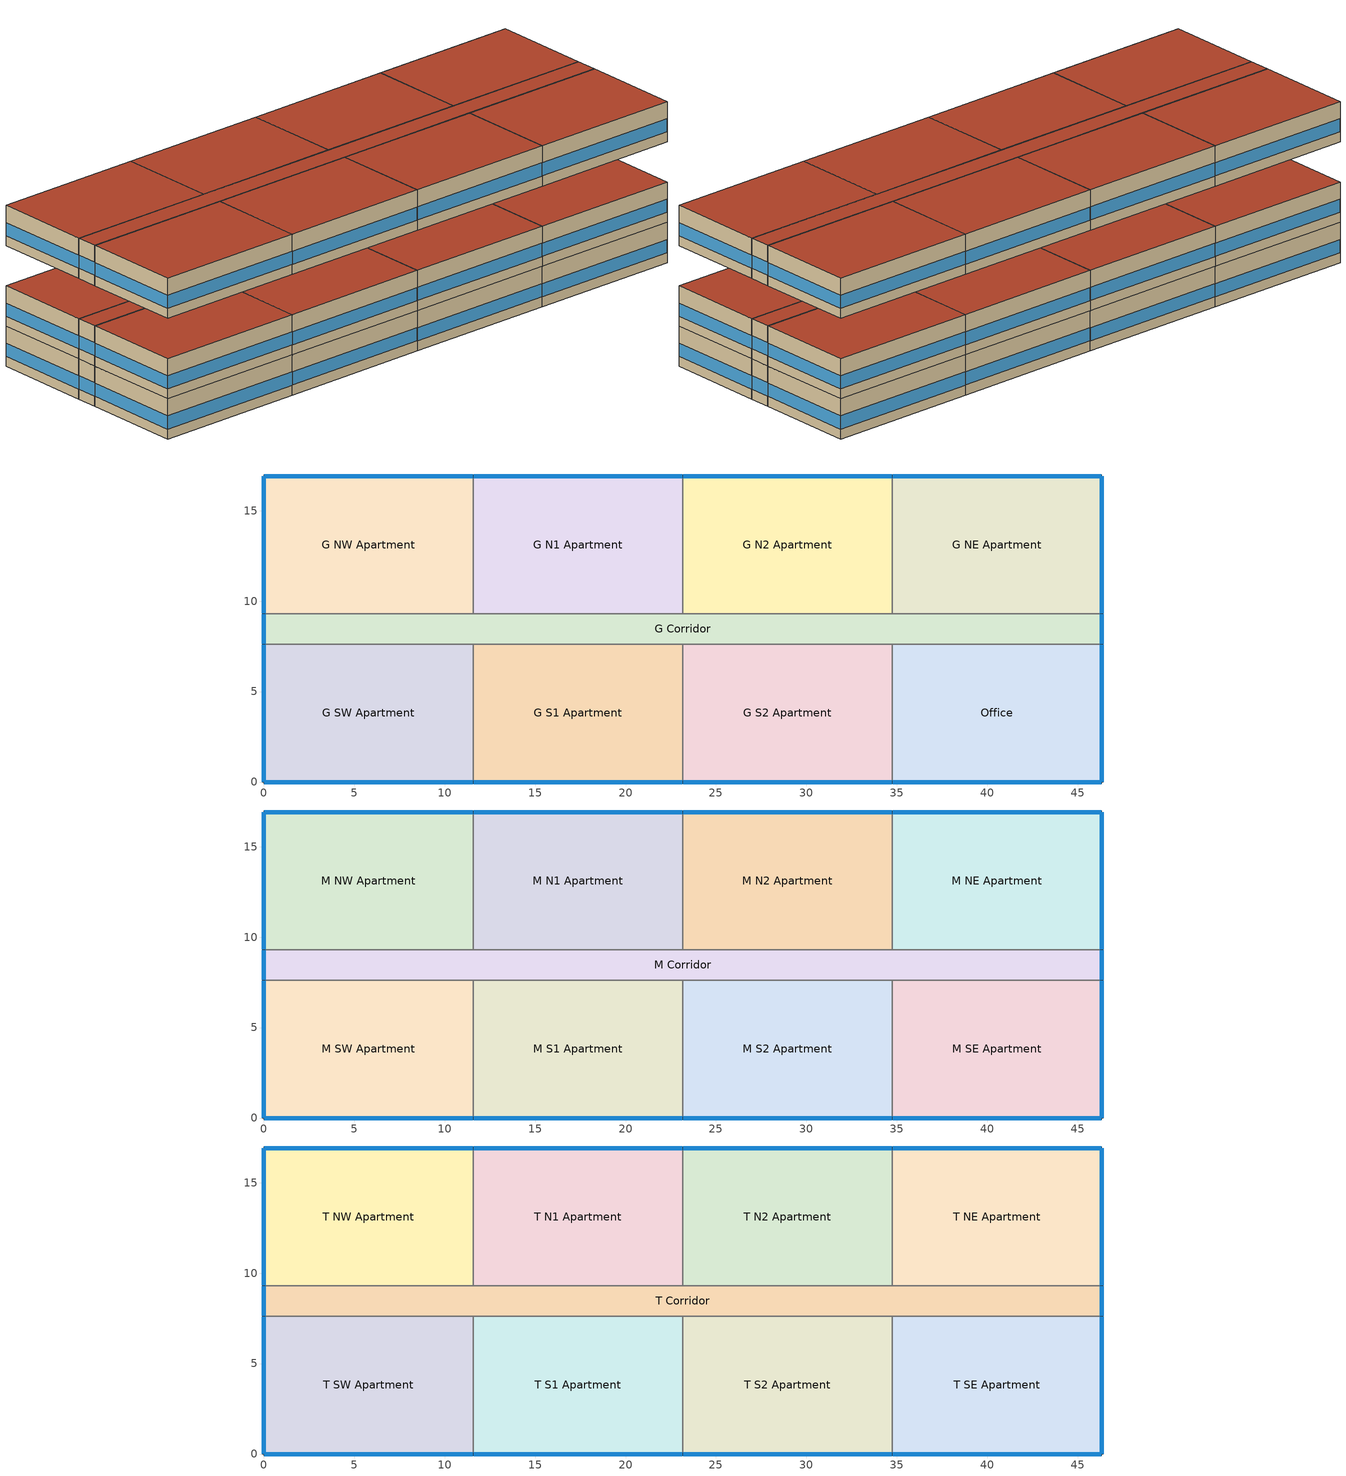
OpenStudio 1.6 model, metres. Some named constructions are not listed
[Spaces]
G NE Apartment
 floor ground: 46.33,16.92 46.33,9.3 34.75,9.3 34.75,16.92 z0
 wall outside: 46.33,9.3 46.33,16.92 34.75,16.92 z0:3.05
 wall to G Corridor: 34.75,9.3 46.33,9.3 z0:3.05
 wall to G N2 Apartment: 34.75,16.92 34.75,9.3 z0:3.05
 window: 46.33,9.32 46.33,16.89 / 46.3,16.92 34.77,16.92 z0.76:1.75
G S1 Apartment
 floor ground: 23.16,7.62 23.16,0 11.58,0 11.58,7.62 z0
 wall outside: 11.58,0 23.16,0 z0:3.05
 wall to G SW Apartment: 11.58,7.62 11.58,0 z0:3.05
 wall to G S2 Apartment: 23.16,0 23.16,7.62 z0:3.05
 wall to G Corridor: 23.16,7.62 11.58,7.62 z0:3.05
 window: 11.61,0 23.14,0 z0.76:1.75
G SW Apartment
 floor ground: 11.58,7.62 11.58,0 0,0 0,7.62 z0
 wall outside: 0,7.62 0,0 11.58,0 z0:3.05
 wall to G Corridor: 11.58,7.62 0,7.62 z0:3.05
 window: 0.03,0 11.56,0 / 0,7.59 0,0.03 z0.76:1.75
G NW Apartment
 floor ground: 11.58,16.92 11.58,9.3 0,9.3 0,16.92 z0
 wall outside: 11.58,16.92 0,16.92 0,9.3 z0:3.05
 wall to G N1 Apartment: 11.58,9.3 11.58,16.92 z0:3.05
 wall to G Corridor: 0,9.3 11.58,9.3 z0:3.05
 window: 0,16.89 0,9.32 / 11.56,16.92 0.03,16.92 z0.76:1.75
G Corridor
 floor ground: 46.33,9.3 46.33,7.62 0,7.62 0,9.3 z0
 wall outside: 0,9.3 0,7.62 / 46.33,7.62 46.33,9.3 z0:3.05
 wall to Office: 34.75,7.62 46.33,7.62 z0:3.05
 wall to G S2 Apartment: 23.16,7.62 34.75,7.62 z0:3.05
 wall to G N1 Apartment: 23.16,9.3 11.58,9.3 z0:3.05
 wall to G N2 Apartment: 34.75,9.3 23.16,9.3 z0:3.05
 window: 46.33,7.65 46.33,9.27 / 0,9.27 0,7.65 z0.76:1.78
Office
 floor ground: 46.33,7.62 46.33,0 34.75,0 34.75,7.62 z0
 wall outside: 34.75,0 46.33,0 46.33,7.62 z0:3.05
 wall to G S2 Apartment: 34.75,7.62 34.75,0 z0:3.05
 window: 34.77,0 46.3,0 / 46.33,0.03 46.33,7.59 z0.76:1.75
G S2 Apartment
 floor ground: 34.75,7.62 34.75,0 23.16,0 23.16,7.62 z0
 wall outside: 23.16,0 34.75,0 z0:3.05
 window: 23.19,0 34.72,0 z0.76:1.75
G N1 Apartment
 floor ground: 23.16,16.92 23.16,9.3 11.58,9.3 11.58,16.92 z0
 wall outside: 23.16,16.92 11.58,16.92 z0:3.05
 wall to G N2 Apartment: 23.16,9.3 23.16,16.92 z0:3.05
 window: 23.14,16.92 11.61,16.92 z0.76:1.75
G N2 Apartment
 floor ground: 34.75,16.92 34.75,9.3 23.16,9.3 23.16,16.92 z0
 wall outside: 34.75,16.92 23.16,16.92 z0:3.05
 window: 34.72,16.92 23.19,16.92 z0.76:1.75
M NE Apartment
 floor to G NE Apartment: 46.33,16.92 46.33,9.3 34.75,9.3 34.75,16.92 z3.05
 wall outside: 46.33,9.3 46.33,16.92 34.75,16.92 z3.05:6.1
 wall to M Corridor: 34.75,9.3 46.33,9.3 z3.05:6.1
 wall to M N2 Apartment: 34.75,16.92 34.75,9.3 z3.05:6.1
 window: 46.33,9.32 46.33,16.89 / 46.3,16.92 34.77,16.92 z3.81:4.8
 roof outside: 46.33,9.3 46.33,16.92 34.75,16.92 34.75,9.3 z6.1
M S1 Apartment
 floor to G S1 Apartment: 23.16,7.62 23.16,0 11.58,0 11.58,7.62 z3.05
 wall outside: 11.58,0 23.16,0 z3.05:6.1
 wall to M SW Apartment: 11.58,7.62 11.58,0 z3.05:6.1
 wall to M Corridor: 23.16,7.62 11.58,7.62 z3.05:6.1
 wall to M S2 Apartment: 23.16,0 23.16,7.62 z3.05:6.1
 window: 11.61,0 23.14,0 z3.81:4.8
 roof outside: 23.16,0 23.16,7.62 11.58,7.62 11.58,0 z6.1
M N2 Apartment
 floor to G N2 Apartment: 34.75,16.92 34.75,9.3 23.16,9.3 23.16,16.92 z3.05
 wall outside: 34.75,16.92 23.16,16.92 z3.05:6.1
 wall to M N1 Apartment: 23.16,16.92 23.16,9.3 z3.05:6.1
 wall to M Corridor: 23.16,9.3 34.75,9.3 z3.05:6.1
 window: 34.72,16.92 23.19,16.92 z3.81:4.8
 roof outside: 34.75,9.3 34.75,16.92 23.16,16.92 23.16,9.3 z6.1
M N1 Apartment
 floor to G N1 Apartment: 23.16,16.92 23.16,9.3 11.58,9.3 11.58,16.92 z3.05
 wall outside: 23.16,16.92 11.58,16.92 z3.05:6.1
 wall to M NW Apartment: 11.58,16.92 11.58,9.3 z3.05:6.1
 wall to M Corridor: 11.58,9.3 23.16,9.3 z3.05:6.1
 window: 23.14,16.92 11.61,16.92 z3.81:4.8
 roof outside: 23.16,9.3 23.16,16.92 11.58,16.92 11.58,9.3 z6.1
M SW Apartment
 floor to G SW Apartment: 11.58,7.62 11.58,0 0,0 0,7.62 z3.05
 wall outside: 0,7.62 0,0 11.58,0 z3.05:6.1
 wall to M Corridor: 11.58,7.62 0,7.62 z3.05:6.1
 window: 0.03,0 11.56,0 / 0,7.59 0,0.03 z3.81:4.8
 roof outside: 11.58,0 11.58,7.62 0,7.62 0,0 z6.1
M NW Apartment
 floor to G NW Apartment: 11.58,16.92 11.58,9.3 0,9.3 0,16.92 z3.05
 wall outside: 11.58,16.92 0,16.92 0,9.3 z3.05:6.1
 wall to M Corridor: 0,9.3 11.58,9.3 z3.05:6.1
 window: 0,16.89 0,9.32 / 11.56,16.92 0.03,16.92 z3.81:4.8
 roof outside: 11.58,9.3 11.58,16.92 0,16.92 0,9.3 z6.1
M S2 Apartment
 floor to G S2 Apartment: 34.75,7.62 34.75,0 23.16,0 23.16,7.62 z3.05
 wall outside: 23.16,0 34.75,0 z3.05:6.1
 wall to M SE Apartment: 34.75,0 34.75,7.62 z3.05:6.1
 wall to M Corridor: 34.75,7.62 23.16,7.62 z3.05:6.1
 window: 23.19,0 34.72,0 z3.81:4.8
 roof outside: 34.75,0 34.75,7.62 23.16,7.62 23.16,0 z6.1
M SE Apartment
 floor to Office: 46.33,7.62 46.33,0 34.75,0 34.75,7.62 z3.05
 wall outside: 34.75,0 46.33,0 46.33,7.62 z3.05:6.1
 wall to M Corridor: 46.33,7.62 34.75,7.62 z3.05:6.1
 window: 46.33,0.03 46.33,7.59 / 34.77,0 46.3,0 z3.81:4.8
 roof outside: 46.33,0 46.33,7.62 34.75,7.62 34.75,0 z6.1
M Corridor
 floor to G Corridor: 46.33,9.3 46.33,7.62 0,7.62 0,9.3 z3.05
 wall outside: 0,9.3 0,7.62 / 46.33,7.62 46.33,9.3 z3.05:6.1
 window: 0,9.27 0,7.65 / 46.33,7.65 46.33,9.27 z3.81:4.83
 roof outside: 46.33,7.62 46.33,9.3 0,9.3 0,7.62 z6.1
T NW Apartment
 floor outside: 11.58,16.92 11.58,9.3 0,9.3 0,16.92 z9.14
 wall outside: 11.58,16.92 0,16.92 0,9.3 z9.14:12.19
 wall to T Corridor: 0,9.3 11.58,9.3 z9.14:12.19
 wall to T N1 Apartment: 11.58,9.3 11.58,16.92 z9.14:12.19
 window: 0,16.89 0,9.32 / 11.56,16.92 0.03,16.92 z9.91:10.9
 roof outside: 11.58,9.3 11.58,16.92 0,16.92 0,9.3 z12.19
T S1 Apartment
 floor outside: 23.16,7.62 23.16,0 11.58,0 11.58,7.62 z9.14
 wall outside: 11.58,0 23.16,0 z9.14:12.19
 wall to T SW Apartment: 11.58,7.62 11.58,0 z9.14:12.19
 wall to T Corridor: 23.16,7.62 11.58,7.62 z9.14:12.19
 wall to T S2 Apartment: 23.16,0 23.16,7.62 z9.14:12.19
 window: 11.61,0 23.14,0 z9.91:10.9
 roof outside: 23.16,0 23.16,7.62 11.58,7.62 11.58,0 z12.19
T S2 Apartment
 floor outside: 34.75,7.62 34.75,0 23.16,0 23.16,7.62 z9.14
 wall outside: 23.16,0 34.75,0 z9.14:12.19
 wall to T SE Apartment: 34.75,0 34.75,7.62 z9.14:12.19
 wall to T Corridor: 34.75,7.62 23.16,7.62 z9.14:12.19
 window: 23.19,0 34.72,0 z9.91:10.9
 roof outside: 34.75,0 34.75,7.62 23.16,7.62 23.16,0 z12.19
T Corridor
 floor outside: 46.33,9.3 46.33,7.62 0,7.62 0,9.3 z9.14
 wall outside: 46.33,7.62 46.33,9.3 / 0,9.3 0,7.62 z9.14:12.19
 wall to T SE Apartment: 34.75,7.62 46.33,7.62 z9.14:12.19
 wall to T N2 Apartment: 34.75,9.3 23.16,9.3 z9.14:12.19
 wall to T NE Apartment: 46.33,9.3 34.75,9.3 z9.14:12.19
 wall to T N1 Apartment: 23.16,9.3 11.58,9.3 z9.14:12.19
 wall to T SW Apartment: 0,7.62 11.58,7.62 z9.14:12.19
 window: 46.33,7.65 46.33,9.27 / 0,9.27 0,7.65 z9.91:10.92
 roof outside: 46.33,7.62 46.33,9.3 0,9.3 0,7.62 z12.19
T SW Apartment
 floor outside: 11.58,7.62 11.58,0 0,0 0,7.62 z9.14
 wall outside: 0,7.62 0,0 11.58,0 z9.14:12.19
 window: 0,7.59 0,0.03 / 0.03,0 11.56,0 z9.91:10.9
 roof outside: 11.58,0 11.58,7.62 0,7.62 0,0 z12.19
T NE Apartment
 floor outside: 46.33,16.92 46.33,9.3 34.75,9.3 34.75,16.92 z9.14
 wall outside: 46.33,9.3 46.33,16.92 34.75,16.92 z9.14:12.19
 wall to T N2 Apartment: 34.75,16.92 34.75,9.3 z9.14:12.19
 window: 46.33,9.32 46.33,16.89 / 46.3,16.92 34.77,16.92 z9.91:10.9
 roof outside: 46.33,9.3 46.33,16.92 34.75,16.92 34.75,9.3 z12.19
T N2 Apartment
 floor outside: 34.75,16.92 34.75,9.3 23.16,9.3 23.16,16.92 z9.14
 wall outside: 34.75,16.92 23.16,16.92 z9.14:12.19
 wall to T N1 Apartment: 23.16,16.92 23.16,9.3 z9.14:12.19
 window: 34.72,16.92 23.19,16.92 z9.91:10.9
 roof outside: 34.75,9.3 34.75,16.92 23.16,16.92 23.16,9.3 z12.19
T SE Apartment
 floor outside: 46.33,7.62 46.33,0 34.75,0 34.75,7.62 z9.14
 wall outside: 34.75,0 46.33,0 46.33,7.62 z9.14:12.19
 window: 46.33,0.03 46.33,7.59 / 34.77,0 46.3,0 z9.91:10.9
 roof outside: 46.33,0 46.33,7.62 34.75,7.62 34.75,0 z12.19
T N1 Apartment
 floor outside: 23.16,16.92 23.16,9.3 11.58,9.3 11.58,16.92 z9.14
 wall outside: 23.16,16.92 11.58,16.92 z9.14:12.19
 window: 23.14,16.92 11.61,16.92 z9.91:10.9
 roof outside: 23.16,9.3 23.16,16.92 11.58,16.92 11.58,9.3 z12.19
[Site]
Calgary Int'l_AB_CAN: Latitude {deg}=51.12; Longitude {deg}=-114.02; Time Zone {hr}=-7; Elevation {m}=1084; Terrain=City
[Building]
c:/test//MidriseApartment.osm: North Axis {deg}=0; Default Construction Set=DND-Concrete at climate 7a
[Site:WaterMainsTemperature]
Calculation Method=Correlation; Annual Average Outdoor Air Temperature {C}=3.94167; Maximum Difference In Monthly Average Outdoor Air Temperatures {deltaC}=25
[SizingPeriod:DesignDay] Barometric Pressure {Pa}=88963; Sky Clearness=0; Rain Indicator=0; Snow Indicator=0; Day of Month=21; Daylight Saving Time Indicator=0; Humidity Indicating Type=Wetbulb; Dry-Bulb Temperature Range Modifier Type=DefaultMultipliers
Name | Maximum Dry-Bulb Temperature {C} | Daily Dry-Bulb Temperature Range {deltaC} | Humidity Indicating Conditions at Maximum Dry-Bulb {BasedOnField A3} | Wind Speed {m/s} | Wind Direction {deg} | Month | Day Type | Solar Model Indicator | ASHRAE Taub | ASHRAE Taud
Calgary Int'l Ann Htg 99.6% Condns DB | -29.1 | 0 | -29.1 | 2.9 | 0 | 1 | WinterDesignDay | ASHRAEClearSky
Calgary Int'l Ann Clg .4% Condns DB=>MWB | 28.6 | 12.3 | 15.7 | 4.6 | 160 | 7 | SummerDesignDay | ASHRAETau | 0.341 | 2.408
Calgary Int'l Ann Clg .4% Condns WB=>MDB | 25.4 | 12.3 | 17.3 | 4.6 | 160 | 7 | SummerDesignDay | ASHRAETau | 0.341 | 2.408
[DefaultConstructionSet]
DND-Concrete at climate 7a: Default Exterior Surface Constructions=DND-Concrete at climate 7a; Default Interior Surface Constructions=000_Interior_DefSurfCons 12; Default Ground Contact Surface Constructions=DND-Concrete at climate 7a 1; Default Exterior SubSurface Constructions=DND-Concrete at climate 7a; Default Interior SubSurface Constructions=000_Interior_DefSubCons 12; Interior Partition Construction=000_Interior Partition
[DefaultSurfaceConstructions]
Name | Floor Construction | Wall Construction | Roof Ceiling Construction
000_Interior_DefSurfCons 12 | 000_Interior Floor | 000_Interior Wall | 000_Interior Ceiling
DND-Concrete at climate 7a | Customized opaque construction {b968b25c-4102-4ef8-a969-b3e789c6cb31} to conductance of 0.162 | Customized opaque construction {fe2af711-3aac-4ffc-bf86-72c636e8f29a} to conductance of 0.21 | Customized opaque construction {cd797599-3fa0-4048-97e7-a1b5b07e38f2} to conductance of 0.162
DND-Concrete at climate 7a 1 | Customized opaque construction {4411c936-948e-4bed-b24b-b6c59d2d9785} to conductance of 0.757 | Customized opaque construction {e0cdebb8-2c19-4aa5-94cd-3adf60549f20} to conductance of 0.284 | Customized opaque construction {b968b25c-4102-4ef8-a969-b3e789c6cb31} to conductance of 0.284
[DefaultSubSurfaceConstructions]
Name | Fixed Window Construction | Operable Window Construction | Door Construction | Glass Door Construction | Skylight Construction | Tubular Daylight Dome Construction | Tubular Daylight Diffuser Construction | Overhead Door Construction
000_Interior_DefSubCons 12 | 000_Interior Window | 000_Interior Window | 000_Interior Door | 000_Exterior Window | 000_Exterior Window | 000_Interior Window | 000_Interior Window
DND-Concrete at climate 7a | Customized Fenestration: cond=0.220 tvis=0.210 tsol=0.500 | Customized Fenestration: cond=0.220 tvis=0.210 tsol=0.500 | Customized opaque construction {426f2b2e-c9ce-4bf8-a875-697af53ae54f} to conductance of 2.2 | Customized Fenestration: cond=0.220 tvis=0.210 tsol=0.500 | Customized Fenestration: cond=0.220 tvis=0.210 tsol=0.500 | Customized Fenestration: cond=0.220 tvis=0.210 tsol=0.500 | Customized Fenestration: cond=0.220 tvis=0.210 tsol=0.500 | Customized opaque construction {9ad95851-1ae7-4df7-91b3-0dce1ac67b1d} to conductance of 2.2
[Construction]
000_Interior Partition; 000_Interior Door: 000_G05 25mm wood
000_Interior Floor: 000_F16 Acoustic tile, 000_F05 Ceiling air space resistance, 000_M11 100mm lightweight concrete
000_Interior Wall: 000_G01a 19mm gypsum board, 000_F04 Wall air space resistance, 000_G01a 19mm gypsum board
000_Interior Ceiling: 000_M11 100mm lightweight concrete, 000_F05 Ceiling air space resistance, 000_F16 Acoustic tile
000_Interior Window: 000_Clear 3mm
000_Exterior Window: 000_Clear 3mm, 000_Air 13mm, 000_Clear 3mm
Customized Fenestration: cond=0.220 tvis=0.210 tsol=0.500: Customized Fenestration:: cond=0.220 tvis=0.210 tsol=0.500
[Material]
Name | Roughness | Thickness | Conductivity | Density | Specific Heat
000_G05 25mm wood | MediumSmooth | 0.0254 | 0.15 | 608 | 1630
000_G01a 19mm gypsum board | MediumSmooth | 0.019 | 0.16 | 800 | 1090
000_F16 Acoustic tile | MediumSmooth | 0.0191 | 0.06 | 368 | 590
000_M11 100mm lightweight concrete | MediumRough | 0.1016 | 0.53 | 1280 | 840
[Material:AirGap]
Name | Thermal Resistance
000_F05 Ceiling air space resistance | 0.18
000_F04 Wall air space resistance | 0.15
[WindowMaterial:SimpleGlazingSystem]
Customized Fenestration:: cond=0.220 tvis=0.210 tsol=0.500: U-Factor {W/m2-K}=2.2; Solar Heat Gain Coefficient=0.6; Visible Transmittance=0.21
[WindowMaterial:Glazing]
000_Clear 3mm: Optical Data Type=SpectralAverage; Thickness=0.003; Solar Transmittance at Normal Incidence=0.837; Front Side Solar Reflectance at Normal Incidence=0.075; Back Side Solar Reflectance at Normal Incidence=0.075; Visible Transmittance at Normal Incidence=0.898; Front Side Visible Reflectance at Normal Incidence=0.081; Back Side Visible Reflectance at Normal Incidence=0.081; Infrared Transmittance at Normal Incidence=0; Front Side Infrared Hemispherical Emissivity=0.84; Back Side Infrared Hemispherical Emissivity=0.84; Conductivity=0.9
[WindowMaterial:Gas]
000_Air 13mm: Gas Type=Air; Thickness=0.0127
[ThermalZone] Use Ideal Air Loads=Yes
Name | Multiplier | Thermostat
T NW Apartment Thermal Zone; T N1 Apartment Thermal Zone; G NE Apartment Thermal Zone; T SW Apartment Thermal Zone; G S1 Apartment Thermal Zone; G SW Apartment Thermal Zone; G NW Apartment Thermal Zone; T S1 Apartment Thermal Zone; T Corridor Thermal Zone; T S2 Apartment Thermal Zone; T NE Apartment Thermal Zone; G Corridor Thermal Zone; T N2 Apartment Thermal Zone; G S2 Apartment Thermal Zone; T SE Apartment Thermal Zone; G N1 Apartment Thermal Zone; G N2 Apartment Thermal Zone | 1 | NECB-G
M NW Apartment Thermal Zone; M NE Apartment Thermal Zone; M S1 Apartment Thermal Zone; M N1 Apartment Thermal Zone; M N2 Apartment Thermal Zone; M S2 Apartment Thermal Zone; M SW Apartment Thermal Zone; M SE Apartment Thermal Zone; M Corridor Thermal Zone | 2 | NECB-G
Office Thermal Zone | 1 | NECB-A
[Sizing:Zone] Zone Heating Design Supply Air Temperature {C}=40; Zone Cooling Design Supply Air Humidity Ratio {kg-H2O/kg-air}=0.0085; Zone Heating Design Supply Air Humidity Ratio {kg-H2O/kg-air}=0.008; Cooling Design Air Flow Method=DesignDayWithLimit; Cooling Minimum Air Flow {m3/s}=0; Cooling Minimum Air Flow Fraction=0; Heating Design Air Flow Method=DesignDay; Heating Design Air Flow Rate {m3/s}=0
Name | Zone Cooling Design Supply Air Temperature {C}
T NW Apartment Thermal Zone; M NW Apartment Thermal Zone; M NE Apartment Thermal Zone; M S1 Apartment Thermal Zone; T N1 Apartment Thermal Zone; G NE Apartment Thermal Zone; G S1 Apartment Thermal Zone; G SW Apartment Thermal Zone; G NW Apartment Thermal Zone; T S1 Apartment Thermal Zone; T Corridor Thermal Zone; T S2 Apartment Thermal Zone; M N1 Apartment Thermal Zone; T NE Apartment Thermal Zone; M N2 Apartment Thermal Zone; M S2 Apartment Thermal Zone; G Corridor Thermal Zone; T N2 Apartment Thermal Zone; G S2 Apartment Thermal Zone; Office Thermal Zone; T SE Apartment Thermal Zone; G N1 Apartment Thermal Zone; M SE Apartment Thermal Zone; G N2 Apartment Thermal Zone; M Corridor Thermal Zone | 11.1
T SW Apartment Thermal Zone; M SW Apartment Thermal Zone | 14
[Space] Part of Total Floor Area=Yes
Name | Space Type | Building Story | Thermal Zone
T NW Apartment | NECB-Dormitory - living quarters | 2 | T NW Apartment Thermal Zone
M NW Apartment | NECB-Dormitory - living quarters | 3 | M NW Apartment Thermal Zone
M NE Apartment | NECB-Dormitory - living quarters | 3 | M NE Apartment Thermal Zone
M S1 Apartment | NECB-Dormitory - living quarters | 3 | M S1 Apartment Thermal Zone
T N1 Apartment | NECB-Dormitory - living quarters | 2 | T N1 Apartment Thermal Zone
G NE Apartment | NECB-Dormitory - living quarters | 1 | G NE Apartment Thermal Zone
T SW Apartment | NECB-Dormitory - living quarters | 2 | T SW Apartment Thermal Zone
G S1 Apartment | NECB-Dormitory - living quarters | 1 | G S1 Apartment Thermal Zone
G SW Apartment | NECB-Dormitory - living quarters | 1 | G SW Apartment Thermal Zone
G NW Apartment | NECB-Dormitory - living quarters | 1 | G NW Apartment Thermal Zone
T S1 Apartment | NECB-Dormitory - living quarters | 2 | T S1 Apartment Thermal Zone
T Corridor | NECB-Corr. < 2.4m wide-G | 2 | T Corridor Thermal Zone
T S2 Apartment | NECB-Dormitory - living quarters | 2 | T S2 Apartment Thermal Zone
M N1 Apartment | NECB-Dormitory - living quarters | 3 | M N1 Apartment Thermal Zone
T NE Apartment | NECB-Dormitory - living quarters | 2 | T NE Apartment Thermal Zone
M N2 Apartment | NECB-Dormitory - living quarters | 3 | M N2 Apartment Thermal Zone
M S2 Apartment | NECB-Dormitory - living quarters | 3 | M S2 Apartment Thermal Zone
G Corridor | NECB-Corr. < 2.4m wide-G | 1 | G Corridor Thermal Zone
T N2 Apartment | NECB-Dormitory - living quarters | 2 | T N2 Apartment Thermal Zone
M SW Apartment | NECB-Dormitory - living quarters | 3 | M SW Apartment Thermal Zone
G S2 Apartment | NECB-Dormitory - living quarters | 1 | G S2 Apartment Thermal Zone
Office | NECB-Office - enclosed | 1 | Office Thermal Zone
T SE Apartment | NECB-Dormitory - living quarters | 2 | T SE Apartment Thermal Zone
G N1 Apartment | NECB-Dormitory - living quarters | 1 | G N1 Apartment Thermal Zone
M SE Apartment | NECB-Dormitory - living quarters | 3 | M SE Apartment Thermal Zone
G N2 Apartment | NECB-Dormitory - living quarters | 1 | G N2 Apartment Thermal Zone
M Corridor | NECB-Corr. < 2.4m wide-G | 3 | M Corridor Thermal Zone
[BuildingStory]
1; 2; 3
[DefaultScheduleSet] Infiltration Schedule=FRACTION_ALWAYS_ON
Name | Hours of Operation Schedule | Number of People Schedule | Lighting Schedule | Electric Equipment Schedule | Hot Water Equipment Schedule | Other Equipment Schedule
NECB-A | NECB-A-Fan | NECB-A-Occ | NECB-A-Ltg | NECB-A-Equ | NECB-A-HW | NECB-A-Proc
NECB-G | NECB-G-Fan | NECB-G-Occ | NECB-G-Ltg | NECB-G-Equ | NECB-G-HW | NECB-G-Proc
[ThermostatSetpoint:DualSetpoint]
Name | Heating Setpoint Temperature Schedule | Cooling Setpoint Temperature Schedule
NECB-A | NECB-A-Htg | NECB-A-Clg
NECB-G | NECB-G-Htg | NECB-G-Clg
[HotWaterEquipment:Definition] Design Level Calculation Method=Watts/Area
Name | Watts per Space Floor Area {W/m2}
NECB-Office - enclosed-sched-A-dhw-def | 90
NECB-Dormitory - living quarters-sched-G-dhw-def | 500
[ElectricEquipment:Definition] Design Level Calculation Method=Watts/Area
Name | Watts per Space Floor Area {W/m2}
NECB-Office - enclosed-sched-A-elec-def | 7.5
NECB-Dormitory - living quarters-sched-G-elec-def | 2.5
[People:Definition] Number of People Calculation Method=Area/Person; Fraction Radiant=0.3
Name | Space Floor Area per Person {m2/person}
NECB-Corr. < 2.4m wide-sched-G-people-def | 100
NECB-Office - enclosed-sched-A-people-def | 20
NECB-Dormitory - living quarters-sched-G-people-def | 25
[Lights:Definition] Design Level Calculation Method=Watts/Area
Name | Watts per Space Floor Area {W/m2}
NECB-Corr. < 2.4m wide-sched-G-lights-def | 8.4
NECB-Office - enclosed-sched-A-lights-def | 11.9
NECB-Dormitory - living quarters-sched-G-lights-def | 4.1
[People] Activity Level Schedule=activity 120W; Multiplier=1
Name | People Definition | Space or SpaceType
NECB-Corr. < 2.4m wide-sched-G-people | NECB-Corr. < 2.4m wide-sched-G-people-def | NECB-Corr. < 2.4m wide-G
NECB-Office - enclosed-sched-A-people | NECB-Office - enclosed-sched-A-people-def | NECB-Office - enclosed
NECB-Dormitory - living quarters-sched-G-people | NECB-Dormitory - living quarters-sched-G-people-def | NECB-Dormitory - living quarters
[Lights] Multiplier=1
Name | Lights Definition | Space or SpaceType
NECB-Corr. < 2.4m wide-sched-G-lights | NECB-Corr. < 2.4m wide-sched-G-lights-def | NECB-Corr. < 2.4m wide-G
NECB-Office - enclosed-sched-A-lights | NECB-Office - enclosed-sched-A-lights-def | NECB-Office - enclosed
NECB-Dormitory - living quarters-sched-G-lights | NECB-Dormitory - living quarters-sched-G-lights-def | NECB-Dormitory - living quarters
[DesignSpecification:OutdoorAir] Outdoor Air Method=Maximum; Outdoor Air Flow per Floor Area {m3/s-m2}=0; Outdoor Air Flow Rate {m3/s}=0; Outdoor Air Flow Air Changes per Hour {1/hr}=0; Outdoor Air Flow Rate Fraction Schedule=FRACTION_ALWAYS_ON
Name | Outdoor Air Flow per Person {m3/s-person}
NECB-Corr. < 2.4m wide-sched-G-oa | 0.0304977
NECB-Office - enclosed-sched-A-oa | 0.00864102
NECB-Dormitory - living quarters-sched-G-oa | 0.0139781
[SpaceInfiltration:DesignFlowRate] Schedule=FRACTION_ALWAYS_ON; Design Flow Rate Calculation Method=Flow/ExteriorArea; Flow per Exterior Surface Area {m3/s-m2}=0.00025; Constant Term Coefficient=1; Temperature Term Coefficient=0; Velocity Term Coefficient=0; Velocity Squared Term Coefficient=0
Name | Space or SpaceType
NECB-Corr. < 2.4m wide-sched-G-inf | NECB-Corr. < 2.4m wide-G
NECB-Office - enclosed-sched-A-inf | NECB-Office - enclosed
NECB-Dormitory - living quarters-sched-G-inf | NECB-Dormitory - living quarters
[SpaceType]
Name | Default Schedule Set | Design Specification Outdoor Air Object
NECB-Corr. < 2.4m wide-G | NECB-G | NECB-Corr. < 2.4m wide-sched-G-oa
NECB-Office - enclosed | NECB-A | NECB-Office - enclosed-sched-A-oa
NECB-Dormitory - living quarters | NECB-G | NECB-Dormitory - living quarters-sched-G-oa
[ElectricEquipment] Multiplier=1
Name | Electric Equipment Definition | Space or SpaceType
NECB-Office - enclosed-sched-A-elec | NECB-Office - enclosed-sched-A-elec-def | NECB-Office - enclosed
NECB-Dormitory - living quarters-sched-G-elec | NECB-Dormitory - living quarters-sched-G-elec-def | NECB-Dormitory - living quarters
[HotWaterEquipment] Multiplier=1
Name | Hot Water Equipment Definition | Space or SpaceType
NECB-Office - enclosed-sched-A-dhw | NECB-Office - enclosed-sched-A-dhw-def | NECB-Office - enclosed
NECB-Dormitory - living quarters-sched-G-dhw | NECB-Dormitory - living quarters-sched-G-dhw-def | NECB-Dormitory - living quarters
[Schedule:Ruleset]
Name | Default Day Schedule
FRACTION_ALWAYS_ON | Schedule Day 1
NECB-A-Occ | Schedule Day 2
NECB-A-Ltg | Schedule Day 3
NECB-A-Equ | Schedule Day 4
NECB-A-Fan | Schedule Day 5
NECB-A-Proc | Schedule Day 6
NECB-A-Clg | Schedule Day 7
NECB-A-Htg | Schedule Day 8
NECB-A-HW | Schedule Day 9
NECB-G-Occ | Schedule Day 50
NECB-G-Ltg | Schedule Day 51
NECB-G-Equ | Schedule Day 52
NECB-G-Fan | Schedule Day 53
NECB-G-Proc | Schedule Day 54
NECB-G-Clg | Schedule Day 55
NECB-G-Htg | Schedule Day 56
NECB-G-HW | Schedule Day 57
activity 120W | Schedule Day 74
[Schedule:Day]
Schedule Day 1; wkdFRACTION_ALWAYS_ON 1; satFRACTION_ALWAYS_ON 1; sunFRACTION_ALWAYS_ON 1; Schedule Day 53; wkdNECB-G-Fan 1; satNECB-G-Fan 1; sunNECB-G-Fan 1: 1, 0, 1, 2, 0, 1, 3, 0, 1, 4, 0, 1, 5, 0, 1, 6, 0, 1, 7, 0, 1, 8, 0, 1, 9, 0, 1, 10, 0, 1, 11, 0, 1, 12, 0, 1, 13, 0, 1, 14, 0, 1, 15, 0, 1, 16, 0, 1, 17, 0, 1, 18, 0, 1, 19, 0, 1, 20, 0, 1, 21, 0, 1, 22, 0, 1, 23, 0, 1, 24, 0, 1
Schedule Day 2; wkdNECB-A-Occ 1: 1, 0, 0, 2, 0, 0, 3, 0, 0, 4, 0, 0, 5, 0, 0, 6, 0, 0, 7, 0, 0, 8, 0, 0.1, 9, 0, 0.7, 10, 0, 0.9, 11, 0, 0.9, 12, 0, 0.9, 13, 0, 0.5, 14, 0, 0.5, 15, 0, 0.9, 16, 0, 0.9, 17, 0, 0.9, 18, 0, 0.7, 19, 0, 0.3, 20, 0, 0.1, 21, 0, 0.1, 22, 0, 0.1, 23, 0, 0.1, 24, 0, 0
satNECB-A-Occ 1; sunNECB-A-Occ 1; satNECB-A-Fan 1; sunNECB-A-Fan 1: 1, 0, 0, 2, 0, 0, 3, 0, 0, 4, 0, 0, 5, 0, 0, 6, 0, 0, 7, 0, 0, 8, 0, 0, 9, 0, 0, 10, 0, 0, 11, 0, 0, 12, 0, 0, 13, 0, 0, 14, 0, 0, 15, 0, 0, 16, 0, 0, 17, 0, 0, 18, 0, 0, 19, 0, 0, 20, 0, 0, 21, 0, 0, 22, 0, 0, 23, 0, 0, 24, 0, 0
Schedule Day 3; wkdNECB-A-Ltg 1: 1, 0, 0.05, 2, 0, 0.05, 3, 0, 0.05, 4, 0, 0.05, 5, 0, 0.05, 6, 0, 0.05, 7, 0, 0.05, 8, 0, 0.3, 9, 0, 0.8, 10, 0, 0.9, 11, 0, 0.9, 12, 0, 0.9, 13, 0, 0.9, 14, 0, 0.9, 15, 0, 0.9, 16, 0, 0.9, 17, 0, 0.9, 18, 0, 0.8, 19, 0, 0.5, 20, 0, 0.3, 21, 0, 0.3, 22, 0, 0.1, 23, 0, 0.1, 24, 0, 0.05
satNECB-A-Ltg 1; sunNECB-A-Ltg 1; satNECB-A-HW 1; sunNECB-A-HW 1: 1, 0, 0.05, 2, 0, 0.05, 3, 0, 0.05, 4, 0, 0.05, 5, 0, 0.05, 6, 0, 0.05, 7, 0, 0.05, 8, 0, 0.05, 9, 0, 0.05, 10, 0, 0.05, 11, 0, 0.05, 12, 0, 0.05, 13, 0, 0.05, 14, 0, 0.05, 15, 0, 0.05, 16, 0, 0.05, 17, 0, 0.05, 18, 0, 0.05, 19, 0, 0.05, 20, 0, 0.05, 21, 0, 0.05, 22, 0, 0.05, 23, 0, 0.05, 24, 0, 0.05
Schedule Day 4; wkdNECB-A-Equ 1; Schedule Day 6; wkdNECB-A-Proc 1: 1, 0, 0.2, 2, 0, 0.2, 3, 0, 0.2, 4, 0, 0.2, 5, 0, 0.2, 6, 0, 0.2, 7, 0, 0.2, 8, 0, 0.3, 9, 0, 0.8, 10, 0, 0.9, 11, 0, 0.9, 12, 0, 0.9, 13, 0, 0.9, 14, 0, 0.9, 15, 0, 0.9, 16, 0, 0.9, 17, 0, 0.9, 18, 0, 0.9, 19, 0, 0.5, 20, 0, 0.3, 21, 0, 0.3, 22, 0, 0.2, 23, 0, 0.2, 24, 0, 0.2
satNECB-A-Equ 1; sunNECB-A-Equ 1; satNECB-A-Proc 1; sunNECB-A-Proc 1: 1, 0, 0.2, 2, 0, 0.2, 3, 0, 0.2, 4, 0, 0.2, 5, 0, 0.2, 6, 0, 0.2, 7, 0, 0.2, 8, 0, 0.2, 9, 0, 0.2, 10, 0, 0.2, 11, 0, 0.2, 12, 0, 0.2, 13, 0, 0.2, 14, 0, 0.2, 15, 0, 0.2, 16, 0, 0.2, 17, 0, 0.2, 18, 0, 0.2, 19, 0, 0.2, 20, 0, 0.2, 21, 0, 0.2, 22, 0, 0.2, 23, 0, 0.2, 24, 0, 0.2
Schedule Day 5; wkdNECB-A-Fan 1: 1, 0, 0, 2, 0, 0, 3, 0, 0, 4, 0, 0, 5, 0, 0, 6, 0, 0, 7, 0, 1, 8, 0, 1, 9, 0, 1, 10, 0, 1, 11, 0, 1, 12, 0, 1, 13, 0, 1, 14, 0, 1, 15, 0, 1, 16, 0, 1, 17, 0, 1, 18, 0, 1, 19, 0, 1, 20, 0, 1, 21, 0, 1, 22, 0, 0, 23, 0, 0, 24, 0, 0
Schedule Day 7; wkdNECB-A-Clg 1: 1, 0, 35, 2, 0, 35, 3, 0, 35, 4, 0, 35, 5, 0, 35, 6, 0, 35, 7, 0, 24, 8, 0, 24, 9, 0, 24, 10, 0, 24, 11, 0, 24, 12, 0, 24, 13, 0, 24, 14, 0, 24, 15, 0, 24, 16, 0, 24, 17, 0, 24, 18, 0, 24, 19, 0, 24, 20, 0, 24, 21, 0, 24, 22, 0, 35, 23, 0, 35, 24, 0, 35
satNECB-A-Clg 1; sunNECB-A-Clg 1: 1, 0, 35, 2, 0, 35, 3, 0, 35, 4, 0, 35, 5, 0, 35, 6, 0, 35, 7, 0, 35, 8, 0, 35, 9, 0, 35, 10, 0, 35, 11, 0, 35, 12, 0, 35, 13, 0, 35, 14, 0, 35, 15, 0, 35, 16, 0, 35, 17, 0, 35, 18, 0, 35, 19, 0, 35, 20, 0, 35, 21, 0, 35, 22, 0, 35, 23, 0, 35, 24, 0, 35
Schedule Day 8; wkdNECB-A-Htg 1: 1, 0, 18, 2, 0, 18, 3, 0, 18, 4, 0, 18, 5, 0, 18, 6, 0, 18, 7, 0, 20, 8, 0, 22, 9, 0, 22, 10, 0, 22, 11, 0, 22, 12, 0, 22, 13, 0, 22, 14, 0, 22, 15, 0, 22, 16, 0, 22, 17, 0, 22, 18, 0, 22, 19, 0, 22, 20, 0, 22, 21, 0, 22, 22, 0, 18, 23, 0, 18, 24, 0, 18
satNECB-A-Htg 1; sunNECB-A-Htg 1: 1, 0, 18, 2, 0, 18, 3, 0, 18, 4, 0, 18, 5, 0, 18, 6, 0, 18, 7, 0, 18, 8, 0, 18, 9, 0, 18, 10, 0, 18, 11, 0, 18, 12, 0, 18, 13, 0, 18, 14, 0, 18, 15, 0, 18, 16, 0, 18, 17, 0, 18, 18, 0, 18, 19, 0, 18, 20, 0, 18, 21, 0, 18, 22, 0, 18, 23, 0, 18, 24, 0, 18
Schedule Day 9; wkdNECB-A-HW 1: 1, 0, 0.05, 2, 0, 0.05, 3, 0, 0.05, 4, 0, 0.05, 5, 0, 0.05, 6, 0, 0.05, 7, 0, 0.05, 8, 0, 0.1, 9, 0, 0.5, 10, 0, 0.5, 11, 0, 0.9, 12, 0, 0.9, 13, 0, 0.9, 14, 0, 0.9, 15, 0, 0.9, 16, 0, 0.9, 17, 0, 0.7, 18, 0, 0.5, 19, 0, 0.3, 20, 0, 0.2, 21, 0, 0.2, 22, 0, 0.2, 23, 0, 0.05, 24, 0, 0.05
Schedule Day 50; wkdNECB-G-Occ 1: 1, 0, 0.9, 2, 0, 0.9, 3, 0, 0.9, 4, 0, 0.9, 5, 0, 0.9, 6, 0, 0.9, 7, 0, 0.9, 8, 0, 0.7, 9, 0, 0.4, 10, 0, 0.3, 11, 0, 0.3, 12, 0, 0.3, 13, 0, 0.3, 14, 0, 0.3, 15, 0, 0.3, 16, 0, 0.3, 17, 0, 0.3, 18, 0, 0.5, 19, 0, 0.9, 20, 0, 0.9, 21, 0, 0.9, 22, 0, 0.9, 23, 0, 0.9, 24, 0, 0.9
satNECB-G-Occ 1; sunNECB-G-Occ 1: 1, 0, 0.9, 2, 0, 0.9, 3, 0, 0.9, 4, 0, 0.9, 5, 0, 0.9, 6, 0, 0.9, 7, 0, 0.9, 8, 0, 0.7, 9, 0, 0.5, 10, 0, 0.5, 11, 0, 0.5, 12, 0, 0.5, 13, 0, 0.5, 14, 0, 0.5, 15, 0, 0.5, 16, 0, 0.5, 17, 0, 0.5, 18, 0, 0.7, 19, 0, 0.9, 20, 0, 0.9, 21, 0, 0.9, 22, 0, 0.9, 23, 0, 0.9, 24, 0, 0.9
Schedule Day 51; wkdNECB-G-Ltg 1; satNECB-G-Ltg 1; sunNECB-G-Ltg 1: 1, 0, 0.3, 2, 0, 0, 3, 0, 0, 4, 0, 0, 5, 0, 0, 6, 0, 0, 7, 0, 0.2, 8, 0, 0.5, 9, 0, 0.5, 10, 0, 0, 11, 0, 0, 12, 0, 0, 13, 0, 0, 14, 0, 0, 15, 0, 0, 16, 0, 0, 17, 0, 0, 18, 0, 0, 19, 0, 0, 20, 0, 0.9, 21, 0, 0.9, 22, 0, 0.9, 23, 0, 0.8, 24, 0, 0.6
Schedule Day 52; wkdNECB-G-Equ 1; satNECB-G-Equ 1; sunNECB-G-Equ 1; Schedule Day 54; wkdNECB-G-Proc 1; satNECB-G-Proc 1; sunNECB-G-Proc 1: 1, 0, 0.3, 2, 0, 0.2, 3, 0, 0.2, 4, 0, 0.2, 5, 0, 0.2, 6, 0, 0.2, 7, 0, 0.2, 8, 0, 0.8, 9, 0, 0.8, 10, 0, 0.4, 11, 0, 0.4, 12, 0, 0.4, 13, 0, 0.4, 14, 0, 0.4, 15, 0, 0.4, 16, 0, 0.4, 17, 0, 0.5, 18, 0, 0.2, 19, 0, 0.9, 20, 0, 0.9, 21, 0, 0.7, 22, 0, 0.5, 23, 0, 0.5, 24, 0, 0.5
Schedule Day 55; wkdNECB-G-Clg 1; satNECB-G-Clg 1; sunNECB-G-Clg 1: 1, 0, 24, 2, 0, 24, 3, 0, 24, 4, 0, 24, 5, 0, 24, 6, 0, 24, 7, 0, 24, 8, 0, 24, 9, 0, 24, 10, 0, 24, 11, 0, 24, 12, 0, 24, 13, 0, 24, 14, 0, 24, 15, 0, 24, 16, 0, 24, 17, 0, 24, 18, 0, 24, 19, 0, 24, 20, 0, 24, 21, 0, 24, 22, 0, 24, 23, 0, 24, 24, 0, 24
Schedule Day 56; wkdNECB-G-Htg 1; satNECB-G-Htg 1; sunNECB-G-Htg 1: 1, 0, 22, 2, 0, 18, 3, 0, 18, 4, 0, 18, 5, 0, 18, 6, 0, 18, 7, 0, 18, 8, 0, 20, 9, 0, 22, 10, 0, 22, 11, 0, 22, 12, 0, 22, 13, 0, 22, 14, 0, 22, 15, 0, 22, 16, 0, 22, 17, 0, 22, 18, 0, 22, 19, 0, 22, 20, 0, 22, 21, 0, 22, 22, 0, 22, 23, 0, 22, 24, 0, 22
Schedule Day 57; wkdNECB-G-HW 1: 1, 0, 0.1, 2, 0, 0.05, 3, 0, 0.05, 4, 0, 0.05, 5, 0, 0.05, 6, 0, 0.05, 7, 0, 0.2, 8, 0, 0.8, 9, 0, 0.7, 10, 0, 0.5, 11, 0, 0.4, 12, 0, 0.2, 13, 0, 0.2, 14, 0, 0.2, 15, 0, 0.3, 16, 0, 0.5, 17, 0, 0.5, 18, 0, 0.7, 19, 0, 0.7, 20, 0, 0.4, 21, 0, 0.4, 22, 0, 0.2, 23, 0, 0.2, 24, 0, 0.1
satNECB-G-HW 1: 1, 0, 0.1, 2, 0, 0.05, 3, 0, 0.05, 4, 0, 0.05, 5, 0, 0.05, 6, 0, 0.05, 7, 0, 0.05, 8, 0, 0.2, 9, 0, 0.5, 10, 0, 0.5, 11, 0, 0.5, 12, 0, 0.3, 13, 0, 0.3, 14, 0, 0.3, 15, 0, 0.3, 16, 0, 0.7, 17, 0, 0.9, 18, 0, 0.7, 19, 0, 0.7, 20, 0, 0.6, 21, 0, 0.5, 22, 0, 0.4, 23, 0, 0.3, 24, 0, 0.2
sunNECB-G-HW 1: 1, 0, 0.1, 2, 0, 0.05, 3, 0, 0.05, 4, 0, 0.05, 5, 0, 0.05, 6, 0, 0.05, 7, 0, 0.05, 8, 0, 0.05, 9, 0, 0.2, 10, 0, 0.3, 11, 0, 0.3, 12, 0, 0.2, 13, 0, 0.2, 14, 0, 0.3, 15, 0, 0.4, 16, 0, 0.5, 17, 0, 0.6, 18, 0, 0.7, 19, 0, 0.4, 20, 0, 0.3, 21, 0, 0.2, 22, 0, 0.2, 23, 0, 0.2, 24, 0, 0.2
Schedule Day 74; wkdactivity 120W 1; satactivity 120W 1; sunactivity 120W 1: 1, 0, 120, 2, 0, 120, 3, 0, 120, 4, 0, 120, 5, 0, 120, 6, 0, 120, 7, 0, 120, 8, 0, 120, 9, 0, 120, 10, 0, 120, 11, 0, 120, 12, 0, 120, 13, 0, 120, 14, 0, 120, 15, 0, 120, 16, 0, 120, 17, 0, 120, 18, 0, 120, 19, 0, 120, 20, 0, 120, 21, 0, 120, 22, 0, 120, 23, 0, 120, 24, 0, 120
[Schedule:Rule] Date Specification Type=DateRange; Start Month=1; Start Day=1; End Month=12; End Day=31
Name | Schedule Ruleset | Rule Order | Day Schedule | Apply Sunday | Apply Monday | Apply Tuesday | Apply Wednesday | Apply Thursday | Apply Friday | Apply Saturday
wkdFRACTION_ALWAYS_ON rule | FRACTION_ALWAYS_ON | 2 | wkdFRACTION_ALWAYS_ON 1 | No | Yes | Yes | Yes | Yes | Yes | No
satFRACTION_ALWAYS_ONrule | FRACTION_ALWAYS_ON | 1 | satFRACTION_ALWAYS_ON 1 | No | No | No | No | No | No | Yes
sunFRACTION_ALWAYS_ONrule | FRACTION_ALWAYS_ON | 0 | sunFRACTION_ALWAYS_ON 1 | Yes | No | No | No | No | No | No
wkdNECB-A-Occ rule | NECB-A-Occ | 2 | wkdNECB-A-Occ 1 | No | Yes | Yes | Yes | Yes | Yes | No
satNECB-A-Occrule | NECB-A-Occ | 1 | satNECB-A-Occ 1 | No | No | No | No | No | No | Yes
sunNECB-A-Occrule | NECB-A-Occ | 0 | sunNECB-A-Occ 1 | Yes | No | No | No | No | No | No
wkdNECB-A-Ltg rule | NECB-A-Ltg | 2 | wkdNECB-A-Ltg 1 | No | Yes | Yes | Yes | Yes | Yes | No
satNECB-A-Ltgrule | NECB-A-Ltg | 1 | satNECB-A-Ltg 1 | No | No | No | No | No | No | Yes
sunNECB-A-Ltgrule | NECB-A-Ltg | 0 | sunNECB-A-Ltg 1 | Yes | No | No | No | No | No | No
wkdNECB-A-Equ rule | NECB-A-Equ | 2 | wkdNECB-A-Equ 1 | No | Yes | Yes | Yes | Yes | Yes | No
satNECB-A-Equrule | NECB-A-Equ | 1 | satNECB-A-Equ 1 | No | No | No | No | No | No | Yes
sunNECB-A-Equrule | NECB-A-Equ | 0 | sunNECB-A-Equ 1 | Yes | No | No | No | No | No | No
wkdNECB-A-Fan rule | NECB-A-Fan | 2 | wkdNECB-A-Fan 1 | No | Yes | Yes | Yes | Yes | Yes | No
satNECB-A-Fanrule | NECB-A-Fan | 1 | satNECB-A-Fan 1 | No | No | No | No | No | No | Yes
sunNECB-A-Fanrule | NECB-A-Fan | 0 | sunNECB-A-Fan 1 | Yes | No | No | No | No | No | No
wkdNECB-A-Proc rule | NECB-A-Proc | 2 | wkdNECB-A-Proc 1 | No | Yes | Yes | Yes | Yes | Yes | No
satNECB-A-Procrule | NECB-A-Proc | 1 | satNECB-A-Proc 1 | No | No | No | No | No | No | Yes
sunNECB-A-Procrule | NECB-A-Proc | 0 | sunNECB-A-Proc 1 | Yes | No | No | No | No | No | No
wkdNECB-A-Clg rule | NECB-A-Clg | 2 | wkdNECB-A-Clg 1 | No | Yes | Yes | Yes | Yes | Yes | No
satNECB-A-Clgrule | NECB-A-Clg | 1 | satNECB-A-Clg 1 | No | No | No | No | No | No | Yes
sunNECB-A-Clgrule | NECB-A-Clg | 0 | sunNECB-A-Clg 1 | Yes | No | No | No | No | No | No
wkdNECB-A-Htg rule | NECB-A-Htg | 2 | wkdNECB-A-Htg 1 | No | Yes | Yes | Yes | Yes | Yes | No
satNECB-A-Htgrule | NECB-A-Htg | 1 | satNECB-A-Htg 1 | No | No | No | No | No | No | Yes
sunNECB-A-Htgrule | NECB-A-Htg | 0 | sunNECB-A-Htg 1 | Yes | No | No | No | No | No | No
wkdNECB-A-HW rule | NECB-A-HW | 2 | wkdNECB-A-HW 1 | No | Yes | Yes | Yes | Yes | Yes | No
satNECB-A-HWrule | NECB-A-HW | 1 | satNECB-A-HW 1 | No | No | No | No | No | No | Yes
sunNECB-A-HWrule | NECB-A-HW | 0 | sunNECB-A-HW 1 | Yes | No | No | No | No | No | No
wkdNECB-G-Occ rule | NECB-G-Occ | 2 | wkdNECB-G-Occ 1 | No | Yes | Yes | Yes | Yes | Yes | No
satNECB-G-Occrule | NECB-G-Occ | 1 | satNECB-G-Occ 1 | No | No | No | No | No | No | Yes
sunNECB-G-Occrule | NECB-G-Occ | 0 | sunNECB-G-Occ 1 | Yes | No | No | No | No | No | No
wkdNECB-G-Ltg rule | NECB-G-Ltg | 2 | wkdNECB-G-Ltg 1 | No | Yes | Yes | Yes | Yes | Yes | No
satNECB-G-Ltgrule | NECB-G-Ltg | 1 | satNECB-G-Ltg 1 | No | No | No | No | No | No | Yes
sunNECB-G-Ltgrule | NECB-G-Ltg | 0 | sunNECB-G-Ltg 1 | Yes | No | No | No | No | No | No
wkdNECB-G-Equ rule | NECB-G-Equ | 2 | wkdNECB-G-Equ 1 | No | Yes | Yes | Yes | Yes | Yes | No
satNECB-G-Equrule | NECB-G-Equ | 1 | satNECB-G-Equ 1 | No | No | No | No | No | No | Yes
sunNECB-G-Equrule | NECB-G-Equ | 0 | sunNECB-G-Equ 1 | Yes | No | No | No | No | No | No
wkdNECB-G-Fan rule | NECB-G-Fan | 2 | wkdNECB-G-Fan 1 | No | Yes | Yes | Yes | Yes | Yes | No
satNECB-G-Fanrule | NECB-G-Fan | 1 | satNECB-G-Fan 1 | No | No | No | No | No | No | Yes
sunNECB-G-Fanrule | NECB-G-Fan | 0 | sunNECB-G-Fan 1 | Yes | No | No | No | No | No | No
wkdNECB-G-Proc rule | NECB-G-Proc | 2 | wkdNECB-G-Proc 1 | No | Yes | Yes | Yes | Yes | Yes | No
satNECB-G-Procrule | NECB-G-Proc | 1 | satNECB-G-Proc 1 | No | No | No | No | No | No | Yes
sunNECB-G-Procrule | NECB-G-Proc | 0 | sunNECB-G-Proc 1 | Yes | No | No | No | No | No | No
wkdNECB-G-Clg rule | NECB-G-Clg | 2 | wkdNECB-G-Clg 1 | No | Yes | Yes | Yes | Yes | Yes | No
satNECB-G-Clgrule | NECB-G-Clg | 1 | satNECB-G-Clg 1 | No | No | No | No | No | No | Yes
sunNECB-G-Clgrule | NECB-G-Clg | 0 | sunNECB-G-Clg 1 | Yes | No | No | No | No | No | No
wkdNECB-G-Htg rule | NECB-G-Htg | 2 | wkdNECB-G-Htg 1 | No | Yes | Yes | Yes | Yes | Yes | No
satNECB-G-Htgrule | NECB-G-Htg | 1 | satNECB-G-Htg 1 | No | No | No | No | No | No | Yes
sunNECB-G-Htgrule | NECB-G-Htg | 0 | sunNECB-G-Htg 1 | Yes | No | No | No | No | No | No
wkdNECB-G-HW rule | NECB-G-HW | 2 | wkdNECB-G-HW 1 | No | Yes | Yes | Yes | Yes | Yes | No
satNECB-G-HWrule | NECB-G-HW | 1 | satNECB-G-HW 1 | No | No | No | No | No | No | Yes
sunNECB-G-HWrule | NECB-G-HW | 0 | sunNECB-G-HW 1 | Yes | No | No | No | No | No | No
wkdactivity 120W rule | activity 120W | 2 | wkdactivity 120W 1 | No | Yes | Yes | Yes | Yes | Yes | No
satactivity 120Wrule | activity 120W | 1 | satactivity 120W 1 | No | No | No | No | No | No | Yes
sunactivity 120Wrule | activity 120W | 0 | sunactivity 120W 1 | Yes | No | No | No | No | No | No
